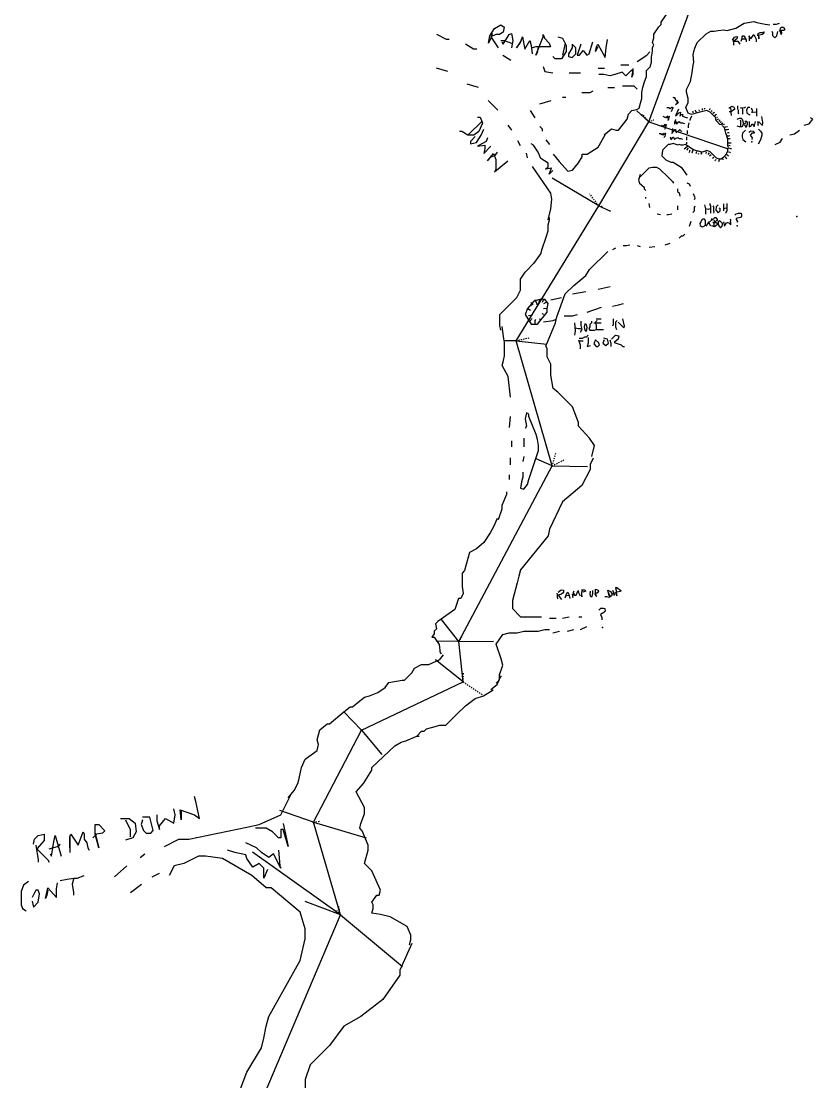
# Model space of a CAD drawing. Header units: millimetres. Extents: x -158 to 813, y -516 to 729.
# Drawn here: x 376.4 to 572.1, y 221.8 to 483.9 of the extents above; entities that cross this region are included whole.
import ezdxf

# ---------------------------------------------------------------- set-up
doc = ezdxf.new("R2010")
doc.units = ezdxf.units.MM
doc.linetypes.add('DASH', pattern=[0.6, 0.3, -0.3])

msp = doc.modelspace()

# ---------------------------------------------------------------- linework, layer by layer
at = {"layer": 'Shots', "color": 1}
for p, q in [((531.56, 459.084), (553.504, 518.616)), ((519.192, 438.312), (531.56, 459.084)), ((498.788, 404.968), (519.192, 438.312)), ((507.656, 374.014), (498.788, 404.968)), ((484.578, 330.606), (507.656, 374.014)), ((485.644, 320.648), (484.578, 330.606)), ((460.532, 308.724), (485.644, 320.648)), ((448.65, 285.954), (460.532, 308.724)), ((455.326, 263.068), (448.65, 285.954)), ((426.49, 194.906), (455.326, 263.068))]:
    msp.add_line(p, q, dxfattribs=at)
for centre in [(531.56, 459.084), (519.192, 438.312), (498.788, 404.968), (507.656, 374.014), (484.578, 330.606), (485.644, 320.648), (460.532, 308.724), (448.65, 285.954), (455.326, 263.068)]:
    msp.add_circle(centre, 0.1, dxfattribs=at)
at = {"layer": 'Sketch', "color": 0}
for points in [[(520.52, 455.84), (522.32, 457.34), (523.52, 457.04), (524.12, 457.04), (526.22, 459.74), (526.52, 460.94), (527.42, 461.84), (528.62, 462.14), (529.22, 462.44), (529.52, 463.64), (529.82, 464.84), (529.82, 466.34), (530.12, 467.54), (530.42, 468.74), (531.02, 470.24), (531.02, 471.74), (531.92, 472.64), (532.22, 473.84), (532.22, 475.04), (532.52, 476.54), (532.52, 477.44), (532.82, 478.04), (532.52, 478.64), (532.82, 479.84), (532.82, 480.74), (534.02, 482.54), (534.62, 483.14), (534.62, 483.74), (536.12, 485.84)], [(492.86, 480.94), (492.56, 479.74), (491.96, 478.54), (492.26, 480.34), (493.46, 482.14), (494.96, 483.04), (495.86, 482.44), (495.56, 481.24), (494.66, 480.64), (493.76, 480.64), (492.56, 480.04), (494.36, 477.34)], [(549.92, 458.24), (549.12, 458.44), (548.12, 459.44), (548.12, 460.04), (546.72, 461.44), (545.92, 461.84), (544.92, 461.64), (543.32, 461.24), (542.12, 460.84), (541.32, 461.24), (540.72, 462.64), (541.32, 463.84), (541.32, 464.84), (540.92, 466.44), (540.92, 467.04), (541.92, 469.04), (542.32, 471.24), (542.52, 473.04), (542.72, 473.84), (542.52, 475.64), (542.72, 476.44), (542.92, 477.24), (543.52, 478.64), (545.72, 480.84), (546.92, 481.44), (547.72, 481.44), (548.72, 481.64), (550.12, 481.84), (550.92, 481.64), (553.12, 482.24), (555.12, 483.44), (557.52, 483.84), (558.32, 483.64), (560.32, 483.24), (561.52, 483.04)], [(562.32, 483.24), (563.12, 483.24), (563.92, 483.44)], [(564.28, 481.52), (564.4, 481.04), (564.28, 480.68), (564.04, 481.76), (564.16, 482.24), (564.4, 482.48), (564.88, 482.48), (565.24, 481.88), (565, 481.64), (564.04, 481.64), (563.8, 481.52)], [(479.06, 480.74), (481.46, 479.54), (482.26, 479.54)], [(495.26, 478.84), (495.56, 478.24), (495.56, 478.24), (497.06, 480.64), (497.66, 480.94), (497.96, 479.14), (497.66, 477.34)], [(500.06, 479.14), (498.86, 477.34), (499.76, 478.54), (500.36, 480.04), (500.66, 478.24), (500.96, 477.04), (502.16, 479.14), (502.46, 477.94), (502.76, 475.84)], [(504.26, 477.64), (503.96, 476.14), (503.66, 475.54), (505.46, 480.04), (505.46, 480.64), (505.76, 479.74), (506.96, 478.54), (507.26, 477.64), (503.66, 477.64), (502.76, 477.34)], [(509.06, 480.04), (510.26, 479.74), (511.16, 477.94), (511.16, 476.44), (509.96, 474.64), (508.46, 474.64), (507.86, 475.24)], [(552.28, 479.24), (552.76, 479.96), (553.24, 480.2), (553.48, 480.08), (553.36, 479.6), (552.64, 479), (553.6, 479), (554.08, 478.28)], [(554.44, 479), (554.44, 479), (554.68, 479.72), (554.68, 480.08), (554.8, 480.32), (555.04, 480.32), (555.4, 479.84), (555.64, 479.24), (555.64, 478.88)], [(556.24, 480.32), (556.84, 479.6), (557.56, 480.68), (558.16, 479.48), (558.16, 478.88)], [(556.36, 480.32), (556.36, 479.12)], [(558.76, 480.08), (558.76, 479.6), (558.76, 479.6), (558.76, 480.2), (558.64, 480.68), (558.64, 480.92), (559.12, 481.16), (559.72, 481.16), (559.96, 481.28), (560.08, 481.04), (559.72, 480.68), (558.64, 480.44), (558.4, 480.44)], [(562, 481.52), (562.12, 481.04), (562.12, 480.44), (562.72, 479.84), (563.2, 480.32), (563.44, 481.4)], [(486.26, 478.34), (488.26, 477.14), (489.06, 477.14)], [(494.96, 479.14), (495.86, 479.14), (497.66, 478.54)], [(510.86, 478.54), (510.26, 475.54)], [(512.66, 477.94), (512.66, 477.34), (511.76, 475.84), (511.76, 475.24), (512.66, 474.94), (513.56, 475.84), (513.56, 477.34), (512.66, 478.24), (512.66, 477.64)], [(514.76, 478.24), (513.86, 475.54), (514.46, 475.54), (515.36, 476.74), (516.26, 475.54), (516.86, 475.84), (517.76, 478.84)], [(518.96, 477.64), (518.36, 476.44), (518.66, 477.64), (518.96, 478.24), (520.76, 474.94), (521.06, 477.34), (521.36, 479.44)], [(552.28, 479.6), (552.52, 478.76), (552.52, 478.04)], [(554.68, 479.6), (555.76, 479.6)], [(495.46, 475.54), (497.46, 474.34)], [(528.66, 473.94), (531.06, 475.54), (531.86, 476.34)], [(481.86, 471.54), (479.06, 472.34)], [(505.46, 472.74), (505.86, 471.54), (507.86, 471.14)], [(519.06, 472.34), (520.66, 472.34)], [(527.66, 472.24), (527.66, 470.74), (527.36, 470.14), (527.66, 471.34), (527.36, 471.94), (525.86, 470.44), (524.96, 471.34), (523.16, 470.74), (521.96, 470.44), (520.46, 470.74), (519.26, 470.74)], [(524.66, 473.14), (526.66, 473.14)], [(511.86, 471.14), (514.66, 471.14)], [(489.46, 467.54), (486.66, 468.34)], [(515.06, 466.34), (517.06, 466.34), (517.86, 466.74)], [(521.46, 467.54), (523.06, 467.54)], [(525.06, 467.94), (527.86, 467.94), (528.66, 467.14)], [(494.26, 461.94), (491.86, 464.34)], [(504.66, 463.54), (507.46, 464.34)], [(510.26, 465.14), (511.06, 465.14)], [(538.2, 463.34), (538.76, 463.74), (538.92, 463.98), (538.76, 463.82), (538.6, 463.82), (538.68, 464.22), (538.36, 464.22), (538.28, 464.62), (538.04, 465.02), (537.8, 465.02), (537.64, 465.1)], [(502.22, 461.84), (503.42, 460.04)], [(537.16, 461.66), (537.64, 462.62), (537.48, 462.46), (537.32, 462.62), (537.16, 462.62), (536.84, 462.3), (536.52, 462.54), (536.04, 462.54)], [(538.92, 462.18), (538.2, 460.56), (538.62, 460.86), (538.98, 461.28), (539.4, 461.46), (539.22, 460.44), (539.7, 460.92), (539.88, 460.98), (539.94, 460.86), (539.94, 460.44), (540.42, 460.32), (540.54, 460.2), (541.14, 460.02)], [(542.36, 461.82), (542.48, 461.58), (542.48, 461.28)], [(543.08, 461.94), (543.08, 461.82), (543.2, 461.7), (543.2, 461.46)], [(543.98, 462.06), (544.04, 461.7)], [(544.76, 462.36), (544.76, 461.94)], [(545.36, 462.48), (545.36, 462.24), (545.3, 462.12)], [(546.68, 462.36), (546.68, 462.24), (546.56, 462.12), (546.56, 462)], [(547.22, 461.82), (546.98, 461.64)], [(551.36, 462.46), (552.08, 462.94), (552.56, 462.7), (552.8, 462.34), (552.8, 462.1), (551.84, 461.5), (551.48, 461.5)], [(551.6, 462.7), (551.84, 462.22), (551.84, 461.38), (551.96, 460.66)], [(553.54, 463), (553.54, 462.28), (553.66, 461.92), (553.66, 461.32), (553.78, 461.08)], [(554.14, 462.52), (555.22, 462.64), (555.46, 462.76)], [(554.62, 462.52), (554.74, 461.92), (554.74, 460.96)], [(556.54, 462.64), (556.06, 462.64), (555.7, 462.04), (555.82, 461.2), (556.42, 460.84), (556.66, 460.84)], [(556.9, 462.52), (557.14, 461.92), (557.02, 461.32)], [(557.02, 461.56), (557.62, 461.44), (558.1, 461.56)], [(558.22, 462.4), (558.22, 460.48)], [(489.26, 460.24), (489.86, 460.24), (490.46, 458.74), (489.56, 456.64), (488.36, 455.74), (486.86, 455.74), (485.36, 456.64), (484.76, 456.64)], [(490.46, 459.34), (486.86, 455.74)], [(536.28, 459.42), (536.52, 459.74), (536.6, 460.06), (536.68, 460.46), (536.2, 459.98), (536.28, 460.46), (535.8, 460.06), (535.16, 460.38)], [(538.14, 459.66), (538.2, 459.54), (537.96, 458.88), (537.9, 458.52), (538.02, 458.58), (538.44, 459.18), (538.44, 458.46), (539.1, 459.12), (539.22, 458.88), (539.46, 458.82), (539.88, 458.82), (540.42, 458.64)], [(541.46, 458.82), (541.34, 458.1), (541.34, 457.74), (541.28, 457.62)], [(542.12, 460.44), (541.82, 459.72), (541.76, 459.48), (541.7, 459.36)], [(547.82, 461.34), (547.4, 461.1)], [(548.3, 460.86), (547.94, 460.62), (547.88, 460.5)], [(548.6, 460.14), (548.36, 460.14)], [(548.78, 459.72), (548.36, 459.6)], [(549.26, 459.48), (548.96, 459.3), (548.96, 459.18)], [(549.5, 459.18), (549.26, 458.82)], [(553.42, 459.76), (554.02, 460), (554.38, 460), (554.62, 459.76), (554.98, 458.68), (554.62, 457.84), (554.02, 457.84), (553.42, 457.96)], [(554.14, 459.52), (554.26, 459.28), (554.26, 457.84)], [(555.46, 458.92), (555.22, 458.44), (555.46, 457.84), (555.7, 457.84), (555.94, 458.56), (555.94, 458.92), (555.82, 459.16), (555.34, 459.16)], [(556.42, 459.16), (556.42, 457.84), (556.78, 457.96), (557.14, 458.56), (557.5, 458.2), (557.62, 457.84), (557.98, 459.16)], [(558.46, 459.16), (558.58, 458.2), (558.58, 458.92), (558.82, 459.04), (559.66, 458.2), (559.78, 458.92), (559.54, 460.36)], [(570.02, 458.24), (571.22, 458.54), (572.12, 459.74), (571.52, 460.04)], [(488.66, 455.44), (487.46, 454.24), (487.46, 453.64), (488.96, 453.94), (490.16, 455.74), (490.76, 457.24)], [(497.72, 457.04), (496.82, 458.24)], [(504.62, 457.94), (505.22, 457.34), (505.22, 456.74)], [(535.32, 455.18), (535.64, 455.5), (535.72, 455.82), (535.8, 456.22), (535.64, 456.22), (535.16, 455.74), (535.24, 456.22), (534.84, 455.82), (534.6, 456.06), (534.12, 456.14)], [(535.56, 457.26), (535.8, 457.74), (535.96, 458.38), (535.64, 457.9), (535.64, 458.46), (535.16, 457.98), (534.68, 458.14)], [(537.42, 457.44), (537.36, 456.54), (537.3, 456.18), (538.02, 457.14), (538.14, 457.2), (538.32, 456.36), (539.22, 457.14), (539.22, 456.9), (539.46, 456.84), (539.76, 456.78)], [(539.6, 453.42), (540.08, 453.42), (540.68, 453.54), (542.48, 452.34), (543.44, 451.86), (543.8, 451.86), (544.52, 451.62), (544.88, 451.62), (545.6, 451.86), (545.84, 452.1), (546.68, 451.74), (547.28, 451.14), (548.24, 450.18), (548.96, 449.94), (549.44, 449.94), (550.16, 450.42), (550.76, 451.14), (551.12, 451.86), (551.12, 452.22), (551.24, 452.7), (551.12, 453.18), (551.12, 454.74), (550.76, 455.82), (550.64, 456.3), (550.28, 457.62), (549.8, 458.1)], [(541.1, 456.9), (541.04, 456.42), (541.1, 456.12)], [(549.86, 458.7), (549.56, 458.52)], [(550.28, 458.4), (550.16, 458.4), (550.04, 458.28)], [(550.34, 457.8), (550.64, 457.8), (551.06, 457.92)], [(550.58, 457.14), (550.82, 457.2), (551.06, 457.2), (551.36, 457.26)], [(551, 456.36), (551.24, 456.42), (551.42, 456.42)], [(555.46, 457), (554.74, 456.28), (554.62, 455.68), (554.62, 455.32), (554.86, 454.72), (555.58, 454.12)], [(556.3, 456.52), (556.78, 456.88), (557.38, 456.76), (557.62, 456.52), (557.62, 456.28), (557.02, 456.28), (556.66, 455.8), (557.14, 455.08), (557.02, 454.72)], [(558.7, 457.24), (559.18, 456.76), (559.54, 456.28), (559.54, 455.8), (559.18, 454.6), (558.58, 453.52)], [(566.42, 455.84), (567.62, 456.14), (568.82, 457.04)], [(491.66, 455.14), (491.36, 454.24), (489.26, 453.04), (491.06, 453.34), (491.06, 452.44), (490.76, 451.24), (492.56, 453.04)], [(499.82, 453.14), (499.22, 454.34)], [(507.86, 447.04), (506.96, 446.14), (507.56, 447.64), (506.06, 447.34), (506.66, 447.94), (506.66, 448.84), (504.86, 450.04), (504.26, 451.54), (503.06, 453.34), (502.46, 453.64)], [(506.12, 454.64), (507.02, 453.44)], [(507.92, 451.04), (509.42, 449.24), (511.52, 446.84), (512.72, 447.14), (514.22, 448.94), (515.12, 450.44), (515.12, 451.04), (516.32, 451.04), (519.02, 452.84), (520.82, 455.84)], [(539.6, 453.3), (539.2, 453.5), (538.8, 453.3), (537.6, 453.7), (536.8, 453.5), (536.4, 453.5), (535, 452.1), (534.8, 450.7), (535.8, 449.7), (537, 449.1), (537.6, 449.1), (539.6, 447.9), (541, 445.9)], [(536.88, 455.34), (537, 454.8), (537, 454.62), (537.18, 454.8), (537.6, 455.28), (537.72, 455.28), (537.9, 454.74), (538.2, 454.92), (538.74, 455.22), (539.04, 454.92), (539.46, 454.92), (539.88, 454.8)], [(540.86, 454.02), (540.86, 453.66)], [(540.92, 455.34), (540.92, 454.56)], [(551.06, 455.64), (551.36, 455.64), (551.6, 455.7)], [(551.18, 454.92), (551.66, 454.92)], [(551.3, 453.9), (551.96, 453.9)], [(562.82, 453.44), (564.02, 454.04), (564.62, 454.94)], [(494.06, 451.54), (493.46, 450.64), (492.56, 450.34), (491.66, 449.44), (493.16, 451.24), (493.76, 449.74), (493.76, 447.34), (493.46, 446.74), (496.76, 449.44)], [(501.62, 450.14), (501.32, 451.34)], [(540.32, 452.4), (541.1, 452.94), (541.22, 453.06)], [(540.98, 452.1), (541.4, 452.52)], [(541.52, 451.5), (541.7, 451.8), (541.7, 451.92), (541.82, 452.16)], [(542.3, 451.38), (542.36, 451.68), (542.48, 451.86), (542.54, 452.16)], [(543.26, 451.68), (543.26, 451.32), (543.2, 451.2)], [(543.86, 451.26), (543.8, 451.02)], [(544.52, 451.44), (544.52, 451.26), (544.46, 451.02)], [(545.72, 451.62), (545.66, 451.2)], [(546.5, 451.38), (546.2, 451.02)], [(550.88, 451.02), (551.24, 450.66)], [(551.24, 451.62), (551.6, 451.56), (551.78, 451.44)], [(551.36, 453.3), (551.72, 453.24)], [(551.48, 452.64), (551.78, 452.46), (552.02, 452.46)], [(546.98, 450.9), (546.62, 450.54)], [(547.64, 450.24), (547.34, 450)], [(548.12, 449.76), (548.06, 449.58), (547.88, 449.46)], [(548.96, 449.64), (548.84, 449.22)], [(549.86, 449.94), (549.86, 449.64)], [(550.46, 450.48), (550.76, 449.88)], [(506.72, 434.84), (507.32, 437.54), (507.62, 439.94), (507.32, 441.44), (502.82, 448.04)], [(529.46, 446.08), (529.06, 444.68), (529.26, 443.88), (530.46, 442.88), (530.46, 442.48), (530.86, 442.08)], [(529.46, 445.48), (531.66, 447.68), (532.46, 447.88), (533.46, 447.88), (534.26, 447.48), (536.46, 445.28), (537.46, 444.28), (537.66, 443.88)], [(541.86, 443.08), (541.66, 443.68), (541.06, 443.88)], [(530.86, 440.08), (530.86, 440.48)], [(538.66, 442.48), (538.66, 441.88), (539.06, 441.48), (539.26, 440.68)], [(542.86, 439.88), (543.06, 440.28), (542.66, 441.28)], [(531.86, 437.88), (531.66, 438.88)], [(538.66, 438.28), (538.66, 437.28)], [(542.46, 436.68), (542.86, 437.08), (542.86, 437.88), (543.06, 438.28)], [(545.38, 438.52), (545.62, 437.56), (545.62, 436.24)], [(546.7, 438.88), (546.7, 438.52), (546.82, 438.28), (546.82, 436.48)], [(547.42, 438.28), (547.54, 438.04), (547.54, 437.08), (547.66, 436.84), (547.54, 436.48)], [(548.74, 438.52), (548.26, 438.04), (548.14, 437.2), (548.74, 436.6), (549.22, 437.08), (549.22, 437.56), (548.98, 437.8), (549.22, 437.68)], [(550.06, 438.76), (550.06, 437.08)], [(550.9, 438.88), (550.9, 437.08), (550.66, 436.72), (550.66, 436.48)], [(503.12, 424.04), (504.92, 426.44), (505.22, 427.64), (506.12, 430.34), (506.72, 432.14), (506.72, 433.64), (507.02, 434.84), (507.02, 435.44)], [(534.46, 436.08), (533.66, 436.28)], [(537.26, 436.28), (536.46, 436.08), (536.06, 436.08)], [(545.62, 437.68), (546.34, 437.44), (546.58, 437.68)], [(547.18, 434.92), (547.42, 434.92), (547.9, 435.4), (548.14, 435.4), (548.5, 434.92), (548.5, 434.68), (547.9, 434.32), (547.42, 434.2), (548.26, 434.2), (548.5, 433.96), (548.5, 433.6), (547.78, 433.12), (547.18, 433.36)], [(549.94, 437.68), (550.78, 437.8)], [(552.82, 436), (553.18, 436.36), (553.78, 436.48), (554.38, 436.48), (554.5, 436), (554.5, 435.76), (554.26, 435.4), (553.18, 435.16), (553.18, 434.92), (553.54, 434.44), (553.42, 434.2)], [(541.66, 433.28), (542.06, 434.48)], [(544.78, 434.92), (544.42, 434.32), (544.18, 433.96), (544.3, 433.48), (544.78, 433.12), (545.26, 433.24), (545.62, 433.6), (545.62, 434.68), (545.38, 435.04), (544.9, 435.04), (544.66, 434.92)], [(545.74, 433.24), (546.34, 434.08), (547.06, 434.8), (547.18, 435.16)], [(546.22, 434.44), (546.82, 433.36)], [(547.66, 434.8), (547.78, 434.56), (547.66, 433.84), (547.66, 433.36)], [(548.98, 434.44), (548.74, 434.2), (548.74, 433.84), (548.86, 433.36), (549.34, 432.88), (549.7, 433.24), (549.82, 433.72), (549.82, 433.96), (549.34, 434.44), (549.1, 434.56), (548.74, 434.44), (548.62, 434.2)], [(550.06, 434.32), (550.3, 433.24), (550.78, 434.08), (551.02, 434.2), (551.38, 434.08), (551.86, 433.6), (551.86, 434.2), (551.74, 434.44), (551.86, 434.8), (551.74, 435.04)], [(539.06, 430.28), (539.66, 430.88), (540.06, 430.88), (540.46, 431.28)], [(522.66, 427.48), (523.46, 427.88)], [(525.26, 428.48), (526.06, 428.48), (526.86, 428.68)], [(528.66, 428.48), (529.46, 428.28)], [(531.66, 428.08), (533.06, 428.28)], [(535.66, 428.68), (536.86, 429.08)], [(517.52, 376.34), (518.12, 379.04), (516.92, 380.84), (514.22, 383.84), (514.22, 384.74), (512.72, 388.64), (509.12, 392.24), (507.92, 393.14), (507.32, 396.44), (507.32, 399.14), (506.42, 400.94), (506.42, 403.04), (506.12, 403.64), (508.52, 409.34), (508.82, 410.84), (510.92, 416.54), (513.02, 418.64), (516.02, 421.04), (516.92, 422.54), (521.42, 427.04)], [(495.02, 407.54), (494.72, 408.74), (494.72, 411.44), (496.82, 413.54), (498.92, 415.64), (499.82, 417.44), (499.82, 420.14), (501.02, 421.94), (503.42, 424.34)], [(512.72, 416.54), (516.02, 417.14)], [(519.02, 417.74), (522.02, 418.34)], [(505.82, 415.04), (505.22, 415.34), (503.12, 414.74), (501.62, 412.94), (501.02, 411.44), (502.52, 409.04), (504.02, 409.04), (506.42, 412.04), (506.42, 412.94), (506.72, 414.14), (505.82, 415.34)], [(502.42, 414.4), (502.78, 414.04), (502.9, 413.8)], [(503.38, 415.12), (503.86, 414.04), (503.86, 413.8)], [(504.46, 415.12), (504.58, 414.88), (504.34, 414.16)], [(505.54, 415.24), (505.18, 414.4)], [(506.26, 414.52), (505.54, 414.04)], [(507.32, 415.04), (510.02, 415.64)], [(501.46, 412.84), (501.94, 412.72), (502.3, 412.48)], [(502.3, 413.8), (502.54, 413.56)], [(505.66, 411.4), (505.18, 411.64)], [(506.38, 412.84), (505.9, 412.96), (505.54, 412.84)], [(516.32, 412.04), (519.92, 413.24)], [(522.62, 413.54), (524.12, 413.84), (525.32, 414.14)], [(501.82, 411.16), (502.42, 411.28)], [(502.06, 409.72), (502.78, 410.44)], [(503.5, 409.12), (503.5, 409.96), (503.62, 410.2)], [(504.82, 410.2), (504.46, 410.32)], [(505.52, 409.64), (507.92, 409.94), (508.52, 410.24)], [(510.62, 411.14), (512.72, 411.14), (513.92, 411.44)], [(513.18, 409.36), (513.38, 407.36), (513.18, 406.36)], [(514.78, 409.76), (514.78, 408.76), (514.98, 407.76), (514.58, 406.96)], [(515.78, 409.16), (515.58, 408.36), (515.78, 407.56), (516.18, 407.36), (516.38, 408.16), (516.18, 408.96), (515.78, 409.16)], [(517.38, 409.76), (517.38, 409.36), (516.98, 408.96), (516.98, 408.36), (516.78, 407.96), (516.98, 407.56), (518.18, 407.56), (518.58, 407.76)], [(517.98, 409.36), (519.78, 409.36)], [(518.78, 409.96), (518.38, 409.56), (518.58, 408.76), (518.58, 407.76), (520.38, 407.76)], [(518.58, 410.36), (519.78, 410.36)], [(522.78, 410.36), (522.78, 408.96), (522.58, 408.56)], [(523.78, 409.96), (523.38, 409.56), (523.38, 408.36), (523.58, 407.76)], [(523.98, 409.56), (525.38, 408.16), (525.58, 408.56), (525.18, 410.36)], [(497.42, 391.04), (496.82, 396.14), (495.32, 398.84), (495.62, 400.04), (495.92, 401.24), (495.92, 404.54), (495.62, 406.04), (495.32, 408.44)], [(513.38, 408.16), (514.18, 407.96), (514.78, 407.96)], [(514.18, 405.16), (514.58, 403.96), (514.58, 402.96)], [(514.38, 405.56), (515.18, 405.56), (515.78, 405.96), (516.18, 405.96), (516.58, 406.36)], [(514.38, 404.96), (515.38, 404.96)], [(516.58, 405.76), (516.58, 404.36), (516.38, 403.56), (517.18, 403.76)], [(518.38, 405.16), (517.98, 404.16), (518.58, 403.56), (518.98, 403.56), (519.38, 403.96), (519.18, 404.56), (518.38, 405.16)], [(520.58, 405.16), (520.18, 404.36), (520.98, 403.76), (521.58, 404.36), (521.38, 405.36), (520.38, 405.56)], [(521.98, 405.16), (522.18, 404.36), (522.18, 403.56)], [(522.38, 405.36), (523.38, 406.36), (524.18, 406.16), (523.98, 405.36), (522.98, 404.56), (522.98, 404.56), (524.78, 403.96), (525.18, 403.56), (525.58, 403.56)], [(497.12, 383.54), (497.42, 386.24)], [(500.42, 372.44), (500.42, 371.24), (500.12, 370.04), (499.82, 368.54), (500.72, 368.24), (501.62, 369.44), (501.92, 370.64), (504.32, 377.84), (504.32, 379.04), (504.02, 380.54), (503.72, 381.74), (501.92, 386.24), (501.92, 386.84), (501.32, 387.14), (501.02, 385.64), (501.32, 383.84), (501.02, 383.24)], [(497.72, 378.74), (497.72, 380.24)], [(500.72, 380.84), (500.72, 378.74)], [(497.42, 374.24), (497.42, 376.04)], [(517.86, 375.94), (517.06, 374.34), (517.06, 373.14), (515.06, 369.14), (510.26, 365.14), (507.06, 358.34), (506.66, 356.74), (499.86, 348.34), (499.46, 346.74), (499.06, 345.14), (497.86, 340.74), (497.86, 338.74), (499.86, 336.74), (505.06, 336.74)], [(500.72, 376.34), (500.42, 375.14)], [(497.12, 370.64), (497.12, 371.84)], [(494.42, 360.74), (495.32, 363.44), (495.32, 364.34), (496.52, 367.04), (496.52, 367.64)], [(494.12, 361.04), (493.22, 358.94), (492.32, 357.44), (490.82, 355.04), (489.02, 353.54), (487.22, 352.64), (486.02, 348.14), (485.42, 347.54), (485.42, 344.24), (485.72, 342.44), (485.12, 341.24), (484.52, 341.24), (483.62, 338.54), (479.42, 335.54), (478.82, 334.94), (479.12, 333.74), (478.52, 333.14), (478.52, 332.54), (477.92, 331.64), (478.52, 331.64), (479.72, 329.84), (480.02, 327.74)], [(518.18, 342.46), (518.66, 341.74), (518.42, 342.7), (518.42, 343.54), (519.02, 343.3), (519.14, 343.06), (518.78, 342.58), (518.42, 342.58)], [(523.46, 342.82), (523.46, 342.46), (523.7, 341.86), (523.58, 343.18), (523.46, 343.78), (523.58, 344.02), (524.66, 343.18), (524.54, 342.94), (523.7, 342.82), (522.62, 342.34)], [(508.82, 342.58), (508.94, 342.22), (508.94, 341.5), (509.06, 341.14)], [(509.18, 342.82), (509.9, 343.42), (510.5, 343.3), (510.5, 342.7), (510.02, 342.34), (509.18, 342.1), (510.02, 341.02)], [(510.86, 341.38), (510.86, 341.38), (511.22, 342.34), (511.58, 342.82), (511.82, 342.34), (512.06, 341.26)], [(510.86, 341.86), (511.94, 342.1)], [(512.66, 342.34), (512.78, 341.5), (512.9, 342.22), (513.02, 343.06), (512.9, 342.7), (513.26, 341.98), (513.62, 342.1), (514.1, 343.18), (514.22, 342.7), (514.58, 341.86)], [(514.94, 342.22), (515.06, 341.62), (515.06, 342.82), (515.18, 343.06), (515.06, 343.42), (515.66, 343.42), (516.02, 343.06), (515.3, 342.82)], [(517.1, 343.06), (517.1, 342.7), (516.98, 342.46), (517.1, 341.86), (517.34, 341.62), (517.58, 341.74), (517.7, 342.46), (517.7, 343.18)], [(521.42, 342.94), (522.02, 341.74), (521.78, 341.86), (521.42, 343.3), (522.14, 342.94), (522.5, 342.34), (522.38, 341.86), (521.78, 341.5), (521.18, 341.62), (520.7, 341.62)], [(522.62, 343.3), (522.98, 342.22), (522.86, 341.98)], [(519.26, 338.38), (519.74, 338.86), (520.34, 338.86), (520.7, 338.74), (520.82, 338.14), (520.46, 337.78), (519.62, 337.3), (519.98, 336.58), (519.98, 335.98)], [(507.06, 336.34), (508.66, 336.34)], [(510.26, 336.34), (511.86, 336.74)], [(514.26, 336.74), (515.06, 336.74)], [(493.86, 320.34), (494.66, 321.14), (494.66, 322.34), (495.46, 324.74), (495.06, 326.34), (493.86, 329.94), (495.46, 332.34), (497.06, 332.74), (499.06, 332.74), (500.66, 333.14), (504.26, 333.14), (505.86, 333.54), (507.06, 333.54)], [(507.86, 332.74), (509.46, 333.14)], [(511.46, 333.14), (513.06, 333.54)], [(514.66, 333.54), (516.26, 334.34)], [(480.32, 327.44), (480.02, 328.04)], [(442.42, 291.94), (443.92, 293.74), (444.82, 295.54), (445.12, 296.74), (445.72, 299.44), (446.62, 301.54), (449.62, 303.64), (449.92, 305.14), (449.62, 306.34), (449.92, 307.54), (450.22, 308.74), (452.02, 310.24), (452.62, 310.24), (456.22, 313.24), (457.72, 314.44), (458.32, 314.44), (460.12, 315.94), (461.32, 316.84), (462.52, 317.14), (464.62, 318.04), (466.42, 319.24), (467.32, 320.44), (470.62, 321.04), (471.22, 321.04), (473.02, 322.84), (473.62, 324.04), (475.42, 324.94), (477.22, 324.94), (479.92, 326.14), (480.82, 327.34)], [(492.52, 318.74), (494.12, 319.94), (494.72, 321.54), (495.12, 322.14)], [(474.22, 307.24), (475.42, 308.44), (476.02, 308.44), (476.62, 309.04), (477.82, 309.34), (479.92, 309.94), (481.42, 309.94), (484.12, 312.64), (486.22, 314.74), (488.62, 316.54), (490.72, 317.14), (493.12, 318.64)], [(472.42, 255.64), (472.72, 256.84), (472.72, 258.04), (471.82, 260.14), (467.62, 262.54), (465.22, 263.14), (463.12, 263.44), (463.42, 264.64), (463.42, 265.54), (463.12, 266.14), (464.32, 267.94), (464.92, 267.94), (465.22, 269.14), (463.12, 273.94), (461.32, 275.74), (462.22, 279.04), (462.22, 280.24), (460.72, 283.84), (460.12, 284.44), (460.42, 285.64), (461.32, 288.04), (461.32, 289.54), (459.22, 293.44), (461.02, 295.54), (463.12, 298.84), (463.12, 299.44), (468.82, 304.84), (470.32, 305.74), (471.52, 306.04), (474.22, 307.24), (474.82, 307.24)], [(411.82, 279.94), (415.42, 281.74), (417.82, 281.74), (432.22, 284.74), (435.22, 285.34), (440.62, 287.74), (443.02, 292.54)], [(415.98, 288.66), (415.98, 286.56), (415.68, 288.96), (419.28, 287.76), (420.48, 286.86), (419.58, 291.06), (419.28, 292.26)], [(409.98, 287.76), (409.98, 286.26), (410.58, 284.16), (410.58, 285.06), (412.08, 286.86), (414.18, 285.66), (414.48, 287.76), (414.18, 289.26)], [(400.98, 286.86), (403.08, 286.86), (404.58, 285.66), (404.88, 283.56), (403.98, 282.06), (402.18, 281.46)], [(402.18, 286.56), (403.38, 284.16), (403.38, 282.36)], [(406.38, 286.56), (406.08, 285.36), (406.68, 283.86), (407.28, 283.26), (408.48, 283.26), (409.08, 283.86), (408.18, 287.16), (406.38, 287.16)], [(388.42, 279.64), (388.42, 282.34), (388.72, 282.94), (390.52, 280.24), (391.72, 283.54), (392.02, 282.94), (392.02, 281.74), (392.62, 280.84), (392.92, 279.64), (393.22, 279.04)], [(394.72, 283.24), (395.32, 280.84), (395.62, 279.64), (394.72, 282.94), (394.72, 285.34), (395.62, 285.34), (397.12, 283.84), (396.52, 283.24), (395.02, 282.94), (394.12, 282.04)], [(441.22, 285.64), (442.42, 279.94), (441.22, 284.14), (440.62, 284.14), (440.62, 282.04), (440.02, 282.04), (438.52, 283.54), (437.02, 284.44), (434.32, 284.44)], [(379.42, 280.54), (379.72, 281.74), (380.62, 282.64), (382.12, 282.94), (382.12, 281.44), (380.32, 279.34), (383.02, 276.64), (383.32, 276.04)], [(383.32, 279.34), (385.42, 279.94), (386.02, 280.54)], [(383.62, 278.14), (383.92, 277.54), (384.52, 281.14), (384.82, 282.64), (386.32, 277.54)], [(388.42, 282.64), (388.42, 278.44)], [(440.02, 279.04), (440.32, 275.14), (440.62, 274.54), (438.82, 278.14), (437.62, 277.24), (435.82, 278.44), (434.62, 279.64), (431.92, 280.84)], [(380.02, 280.24), (380.62, 276.64), (380.62, 276.04)], [(405.82, 277.24), (407.02, 278.14)], [(437.32, 274.24), (436.42, 272.14), (436.42, 274.54), (435.22, 275.74), (433.72, 274.84), (432.22, 276.94), (431.92, 277.84), (429.22, 278.44), (427.42, 279.04)], [(426.82, 206.14), (428.62, 209.74), (428.62, 211.54), (429.82, 215.14), (429.22, 216.34), (432.22, 224.14), (435.82, 230.14), (436.42, 232.54), (437.02, 235.54), (437.62, 237.94), (445.42, 251.74), (446.62, 257.14), (446.62, 259.54), (445.42, 263.74), (438.22, 269.74), (437.02, 269.74), (433.42, 272.74), (426.22, 276.94), (422.02, 277.54), (420.22, 277.54), (416.62, 275.74), (414.22, 275.14), (413.02, 272.74)], [(386.02, 271.54), (387.82, 271.84), (389.32, 272.14), (390.22, 272.14), (392.02, 272.74)], [(399.52, 272.44), (402.52, 275.14)], [(408.82, 272.44), (410.62, 273.34)], [(378.22, 271.24), (377.02, 270.34), (376.42, 268.84), (376.42, 265.54), (376.72, 264.64), (377.62, 264.04)], [(383.02, 269.14), (382.72, 267.94), (382.42, 267.04), (382.72, 268.54), (383.02, 269.74), (385.12, 267.34), (385.12, 269.44), (385.42, 270.94)], [(389.32, 271.84), (389.02, 270.64), (389.32, 268.54), (389.32, 267.94)], [(403.42, 268.54), (406.12, 270.64)], [(379.12, 266.44), (379.42, 264.94), (380.62, 266.14), (380.92, 268.24), (380.62, 269.14), (380.02, 269.14), (379.12, 267.34)], [(473.02, 255.94), (470.02, 249.34), (470.02, 248.14), (465.82, 242.14), (460.42, 237.94), (456.22, 235.54), (452.62, 230.74), (447.82, 225.94), (446.62, 222.34), (446.62, 219.34), (445.42, 215.74), (443.62, 213.34), (443.62, 211.54), (437.62, 202.54), (437.02, 198.94)]]:
    msp.add_lwpolyline(points, dxfattribs=at)
for p in [(557.02, 454.12), (544.64, 451.2), (568.16, 435.64), (553.42, 433.36), (520.1, 334.06)]:
    msp.add_point(p, dxfattribs=at)
at = {"layer": 'XSect', "color": 1}
for p, q in [((531.56, 459.084), (528.64, 461.794)), ((531.56, 459.084), (551.182, 452.37)), ((519.192, 438.312), (507.696, 445.142)), ((519.192, 438.312), (522.076, 436.972)), ((498.788, 404.968), (495.786, 404.966)), ((498.788, 404.968), (506.342, 404.082)), ((507.656, 374.014), (503.76, 375.766)), ((507.656, 374.014), (516.384, 373.864)), ((484.578, 330.606), (480.33, 336.01)), ((484.578, 330.606), (478.99, 330.73)), ((484.578, 330.606), (493.202, 330.664)), ((485.644, 320.648), (478.806, 326.108)), ((460.532, 308.724), (456.068, 313.314)), ((460.532, 308.724), (465.574, 302.714)), ((448.65, 285.954), (440.36, 288.852)), ((448.65, 285.954), (461.668, 282.048)), ((455.326, 263.068), (433.64, 278.512)), ((455.326, 263.068), (446.594, 266.32)), ((455.326, 263.068), (470.716, 250.306))]:
    msp.add_line(p, q, dxfattribs=at)
at = {"layer": 'XSect', "color": 1, "linetype": 'DASH'}
for p, q in [((531.56, 459.084), (530.004, 460.924)), ((531.56, 459.084), (532.818, 459.602)), ((519.192, 438.312), (516.962, 441.28)), ((519.192, 438.312), (520.078, 438.21)), ((498.788, 404.968), (502.206, 405.74)), ((498.788, 404.968), (499.156, 405.178)), ((507.656, 374.014), (508.602, 377.332)), ((507.656, 374.014), (510.734, 375.592)), ((484.578, 330.606), (485.354, 331.778)), ((485.644, 320.648), (485.784, 322.954)), ((485.644, 320.648), (483.904, 322.116)), ((485.644, 320.648), (490.482, 317.404)), ((460.532, 308.724), (460.734, 308.704)), ((460.532, 308.724), (461.544, 307.426)), ((448.65, 285.954), (450.328, 286.194)), ((448.65, 285.954), (448.834, 286.146)), ((455.326, 263.068), (454.916, 265.114)), ((455.326, 263.068), (454.538, 264.23))]:
    msp.add_line(p, q, dxfattribs=at)

doc.saveas('drawing.dxf')
